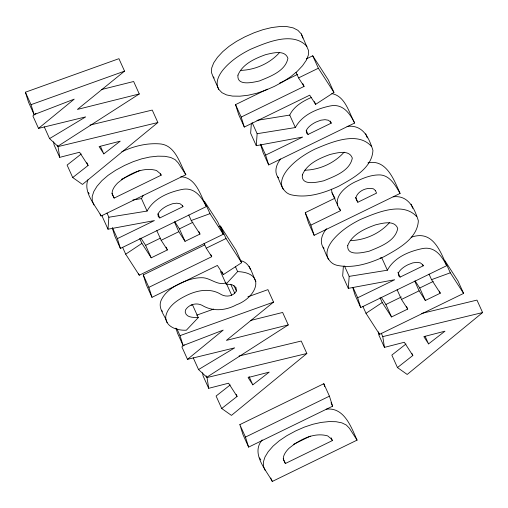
<?xml version="1.0" encoding="UTF-8"?>
<svg xmlns="http://www.w3.org/2000/svg" width="508" height="508" viewBox="0 0 508 508"><rect width="100%" height="100%" fill="white"/><g stroke="black" fill="none" stroke-linecap="round" stroke-linejoin="round"><path stroke-width="0.76" d="M102.476 215.252L102.368 216.751L107.994 229.21L154.407 220.58L117.38 238.627L120.402 248.45L206.388 206.546C200.552 195.523 196.075 177.108 180.746 176.784M107.994 229.21L108.864 217.227L106.991 213.074M251.352 123.495L250.641 133.229L256.267 145.688L302.679 137.058L265.652 155.111L268.681 164.929L354.66 123.025C348.977 112.681 345.307 96.082 331.819 93.599M256.267 145.688L257.137 133.706L252.139 122.631M343.383 266.16L342.671 275.895L348.298 288.36L394.71 279.73L357.683 297.777L360.712 307.6L446.691 265.69C439.998 249.898 432.016 229.603 411.163 237.299M348.298 288.36L349.174 276.371L344.481 265.989M87.928 179.8C83.001 192.519 95.612 205.518 101.086 216.027L185.852 174.714C179.762 163.131 175.127 144.589 159.271 143.847C146.355 142.97 133.477 146.304 121.831 151.727M132.88 199.987L141.459 198.603L143.3 195.256M108.864 217.227L147.085 211.068C153.74 198.495 168.339 192.329 181.648 189.535C194.253 186.741 201.346 196.469 206.388 206.546M256.972 120.364L289.731 115.081C293.891 106.312 302.901 101.13 311.48 97.396M257.137 133.706L295.358 127.546C302.019 114.973 316.611 108.807 329.927 106.013C342.525 103.219 349.618 112.947 354.66 123.025M349.174 276.371L387.388 270.212C394.049 257.639 408.642 251.473 421.957 248.679C434.556 245.885 441.649 255.613 446.691 265.69M262.166 439.922C250.679 453.523 265.805 469.449 272.301 481.444L357.067 440.125C351.142 426.955 344.208 406.946 326.193 409.175M280.638 158.947C276.708 163.83 274.009 170.904 277.552 176.733C280.829 183.451 282.626 192.551 290.938 194.748C307.257 198.596 324.091 193.021 338.83 186.176C352.647 178.467 372.085 168.256 372.935 150.362C368.821 137.331 362.883 124.422 347.021 126.403M326.485 228.727C322.402 233.756 319.265 241.046 322.974 247.142C326.244 253.86 328.047 262.96 336.36 265.151C352.673 268.999 369.513 263.43 384.251 256.584C398.069 248.869 417.506 238.665 418.351 220.77C414.547 208.515 408.375 194.862 393.179 196.818M191.091 305.022L192.646 305.13L198.272 317.589L186.373 330.187C177.832 330.727 165.36 327.177 165.71 316.681C167.538 306.8 176.581 300.444 184.995 296.221C196.171 290.366 210.052 287.363 221.38 294.627C226.473 297.377 233.477 296.253 236.404 290.97L235.985 287.503L232.378 284.861L226.117 284.004L220.491 271.545M279.718 52.349C269.964 63.417 255.13 70.021 240.417 70.402M344.113 152.165C334.359 163.233 319.526 169.837 304.806 170.218M389.528 222.574C379.774 233.642 364.947 240.246 350.228 240.627M226.117 284.004L237.636 271.596C267.144 272.853 256.248 297.656 236.512 304.768C225.876 310.579 212.776 311.887 202.114 305.327C196.272 302.298 188.817 304.457 185.464 310.051L185.21 312.166C186.512 318.027 193.713 317.31 198.272 317.589M35.916 113.449L32.887 115.932L38.513 128.391L85.693 116.891L49.555 138.589L44.247 126.822M38.513 128.391L74.238 99.13L34.119 114.598L28.492 102.14L25.4 92.215L118.929 58.68L124.555 71.139L77.407 109.43L139.275 93.961L133.648 81.502L101.568 89.522M90.049 125.063L152.241 110.071L157.867 122.53L82.461 184.429L72.72 177.54L67.094 165.081L81.248 153.975M184.296 344.907L181.87 346.888L187.496 359.346L234.683 347.847L198.545 369.551L193.231 357.784M187.496 359.346L223.228 330.086L183.109 345.554L177.483 333.096L175.933 328.136M239.033 356.019L301.225 341.033L306.851 353.492L231.451 415.392L221.71 408.495L216.084 396.037L230.238 384.937M421.691 313.423L476.974 300.101L482.6 312.56L407.194 374.46L397.459 367.563L391.833 355.105L405.981 344.005M247.872 296.824L267.913 289.643L273.539 302.101L226.397 340.385L288.258 324.917L282.639 312.458L250.558 320.478M72.72 177.54L88.106 165.468L86.855 162.7M221.71 408.495L237.09 396.43L236.156 394.354M397.459 367.563L412.839 355.498L411.899 353.422M103.816 153.88L120.25 141.154L99.117 146.596L103.816 153.88L100.381 146.266M252.806 384.835L269.24 372.11L248.107 377.558L252.806 384.835L249.053 376.53M428.549 343.903L444.983 331.178L423.85 336.626L428.549 343.903L425.113 336.29M223.291 234.258L210.001 213.652L204.375 201.193L217.665 221.799L223.291 234.258L139.268 275.215L125.698 254.184L141.91 243.37L139.725 238.525M463.601 293.402L450.304 272.796L444.678 260.337L457.975 280.943L463.601 293.402L379.571 334.359L366.008 313.328L382.219 302.52L380.028 297.669M267.348 89.122L235.553 104.623L238.677 114.598L244.304 127.057L309.709 95.174L315.633 104.356L333.959 92.443L328.333 79.985L312.731 55.791L306.368 58.896M204.711 244.926L143.237 274.892L146.368 284.867L151.994 297.326L217.392 265.443L223.317 274.625L241.649 262.712L236.023 250.254L220.415 226.06L219.005 226.752M139.275 93.961L57.823 146.272L49.555 138.589M198.545 369.551L206.807 377.228L288.258 324.917M279.362 83.268L297.732 74.314M296.062 72.365L298.564 77.902L318.357 68.25L333.959 92.443M244.304 127.057L241.179 117.081L304.063 86.43L302.812 83.661M121.355 179.381L139.878 170.351M161.176 175.171L160.09 173.482L156.508 170.498C142.615 166.535 128.251 174.301 117.748 182.918A27.413 12.148 -24.3 0 0 112.262 194.31L114.154 198.088L161.176 175.171L160.553 173.787M331.229 123.146L330.378 121.831L328.352 120.231L325.006 119.666L320.777 120.218L316.09 122.003A14.376 6.369 -24.3 0 0 306.261 130.74L306.54 133.102L308.07 134.436L331.229 123.146L330.289 121.069M182.95 206.667L182.105 205.353L180.08 203.752L176.733 203.187L172.504 203.74L167.818 205.524A14.376 6.369 -24.3 0 0 157.988 214.262L158.267 216.624L159.798 217.957L182.95 206.667L182.328 205.283M140.945 238.138L145.606 245.358L160.363 238.163M174.847 221.806L179.413 228.879L192.926 222.288M156.794 230.6L161.169 240.29L178.816 231.686L185.039 241.338L199.974 234.055L198.723 231.286M141.91 243.37L151.232 257.816L167.399 249.936L166.148 247.167M204.064 243.326L206.248 248.171L226.041 238.519L241.649 262.712M151.994 297.326L148.863 287.35L211.753 256.699L206.248 248.171M367.951 162.871C386.366 158.744 394.252 180.245 400.075 193.427L314.141 235.318L308.521 222.86L305.257 212.674L334.95 198.203L332.003 192.742L331.445 189.211M314.141 235.318L310.883 225.133L340.576 210.661L339.325 207.893M375.412 190.557L373.494 188.862C366.789 186.944 357.626 190.957 355.81 197.929L356.521 200.184L357.848 202.241L376.568 193.116L375.317 190.348M423.259 265.811L422.408 264.497L420.389 262.896L417.043 262.331L412.807 262.884L408.121 264.668A14.376 6.369 -24.3 0 0 398.291 273.412L398.57 275.768L400.101 277.101L423.259 265.811L422.631 264.427M381.254 297.282L385.909 304.502L401.371 296.964M415.157 280.949L419.716 288.023L433.235 281.438M397.104 289.744L401.479 299.434L419.119 290.836L425.342 300.482L440.277 293.199L439.344 291.122M382.219 302.52L391.535 316.96L407.702 309.08L406.451 306.311M239.839 424.631L323.806 383.705L329.432 396.164L332.594 406.19L248.622 447.116L242.995 434.658L239.839 424.631L245.466 437.09L248.622 447.116M245.466 437.09L329.432 396.164M293.281 444.449L310.382 436.112M332.397 440.582L331.305 438.899L327.724 435.915C313.83 431.952 299.466 439.718 288.963 448.335A27.413 12.148 -24.3 0 0 283.477 459.721L285.369 463.506L332.397 440.582L331.146 437.813M188.735 214.973L191.237 220.51L210.001 213.652M429.038 274.117L431.54 279.654L450.304 272.796M25.4 92.215L31.026 104.673L124.555 71.139M196.66 315.189L213.728 309.067M176.886 328.708L180.016 335.636L273.539 302.101M226.066 282.753C218.186 286.029 211.042 278.467 203.314 277.768C194.92 277.254 186.849 280.257 179.368 283.762C171.818 287.528 164.319 292.773 160.934 300.812C157.81 308.667 165.106 315.538 167.126 322.663M53.607 141.821L54.077 144.894L59.703 157.353L79.572 152.241L88.106 165.468M202.59 372.777L203.06 375.856L208.686 388.315L228.562 383.203L237.09 396.43M378.339 331.845L378.809 334.924L384.435 347.383L404.305 342.265L412.839 355.498M57.423 145.205L58.052 146.59L157.867 122.53M306.851 353.492L207.042 377.546L208.686 388.315M381.222 333.153L382.784 336.614L482.6 312.56M380.206 258L381.762 257.753L387.388 270.212M240.652 260.68C250.482 262.649 251.898 274.155 255.93 281.553M213.157 76.911L218.783 89.37L221.964 92.685L226.549 94.926L232.524 96.095L239.903 96.19L248.12 95.25L256.61 93.294L265.386 90.329L274.441 86.354L283.185 81.661L290.779 76.657L297.224 71.355L302.52 65.742L306.337 60.211L308.343 55.143L308.54 50.54L301.308 33.947L297.91 30.321L293.173 27.883L287.084 26.626L279.654 26.556L271.583 27.578L263.1 29.635L254.21 32.722L244.907 36.843L236.493 41.383L229.121 46.304L222.802 51.594L217.526 57.258L213.69 62.871L211.684 68.021L211.506 72.701L213.157 76.911L214.217 78.016M277.552 176.733L278.613 177.838M322.974 247.142L324.034 248.241M306.934 46.406C292.811 30.918 266.376 42.615 250.533 49.301C240.29 54.4 230.537 60.858 223.152 69.717C218.834 75.063 214.744 82.728 218.783 89.37M371.323 146.228C357.207 130.734 330.765 142.431 314.928 149.117C304.686 154.222 294.932 160.68 287.547 169.532C283.229 174.885 279.14 182.55 283.178 189.192M416.744 216.637C402.622 201.143 376.187 212.839 360.343 219.526C350.101 224.625 340.347 231.083 332.962 239.941C328.644 245.294 324.561 252.959 328.593 259.601M161.5 310.204L162.503 311.366M400.075 193.427C395.237 185.147 389.331 174.136 378.054 174.93C370.891 175.158 364.09 177.749 357.683 180.778C346.647 185.172 330.175 197.86 340.576 210.661M431.54 279.654L440.277 293.199M298.564 77.902L304.063 86.43M401.479 299.434L407.702 309.08M185.852 174.714L178.168 162.801L175.108 159.62L170.682 157.455L164.897 156.305L157.747 156.166L149.797 157.023L141.624 158.858L133.217 161.665L124.574 165.443L115.672 170.244L108.102 175.324L101.873 180.677L96.977 186.309L93.777 191.56L92.208 196.425L92.259 200.889L93.948 204.965M357.067 440.125L349.383 428.219L346.323 425.037L341.897 422.872L336.112 421.716L328.962 421.583L321.018 422.44L312.839 424.275L304.432 427.076L295.789 430.86L286.887 435.661L279.317 440.741L273.088 446.094L268.192 451.72L264.992 456.978L263.423 461.842L263.481 466.306L265.163 470.376M191.237 220.51L199.974 234.055M161.169 240.29L167.399 249.936M88.322 192.5L89.16 193.808M259.537 457.918L260.794 459.873M419.716 288.023L425.342 300.482M414.744 281.146L419.119 290.836M312.731 55.791L318.357 68.25M397.916 272.256L400.101 277.101M314.382 101.587L315.633 104.356M355.663 197.396L357.848 202.241M385.909 304.502L391.535 316.96M306.197 130.283L308.07 134.436M332.003 192.742L337.623 205.2M289.731 115.081L295.358 127.546M378.949 332.975L379.571 334.359M362.877 306.407L366.008 313.328M352.996 287.395L357.683 297.777M360.712 307.6L355.086 295.142L352.762 287.585M305.257 212.674L310.883 225.133M260.966 144.723L265.652 155.111M268.681 164.929L263.055 152.47L260.496 144.158M235.553 104.623L241.179 117.081M331.032 402.73L332.594 406.19M220.415 226.06L226.041 238.519M235.452 266.751L237.636 271.596M233.902 285.433L236.404 290.97M230.696 284.232L234.76 293.23M222.066 271.856L223.317 274.625M226.377 283.445L231.692 295.212M210.814 254.622L211.436 256.007M179.413 228.879L185.039 241.338M283.185 458.66L285.369 463.506M174.441 221.996L178.816 231.686M157.918 213.804L159.798 217.957M270.739 477.984L272.301 481.444M141.459 198.603L147.085 211.068M206.184 375.844L206.807 377.228M145.606 245.358L151.232 257.816M111.97 193.243L114.154 198.088M143.237 274.892L148.863 287.35M138.64 273.831L139.268 275.215M122.574 247.263L125.698 254.184M112.382 227.552L117.38 238.627M120.402 248.45L114.783 235.991L112.452 228.435M100.146 213.951L101.086 216.027M249.066 266.338L250.304 269.094M411.118 204.178L412.731 208.312M365.697 133.769L367.309 137.903M301.308 33.947L302.914 38.081M323.806 383.705L324.707 386.569M180.016 335.636L183.109 345.554M31.026 104.673L34.119 114.598M382.784 336.614L384.435 347.383M58.052 146.59L59.703 157.353M237.941 75.146C236.658 86.582 253.416 82.245 259.334 80.982C270.072 76.543 285.496 71.139 287.922 58.249C284.74 49.416 272.529 53.086 265.678 54.642C254.984 58.522 242.589 63.894 237.941 75.146M302.33 174.968C301.054 186.404 317.805 182.061 323.729 180.797C334.461 176.365 349.891 170.955 352.317 158.071C349.129 149.231 336.925 152.902 330.073 154.464C319.373 158.344 306.984 163.716 302.33 174.968M347.751 245.377C346.469 256.807 363.226 252.47 369.145 251.206C379.882 246.767 395.307 241.364 397.732 228.479C394.551 219.64 382.34 223.31 375.488 224.866C364.795 228.746 352.4 234.124 347.751 245.377"/></g></svg>
